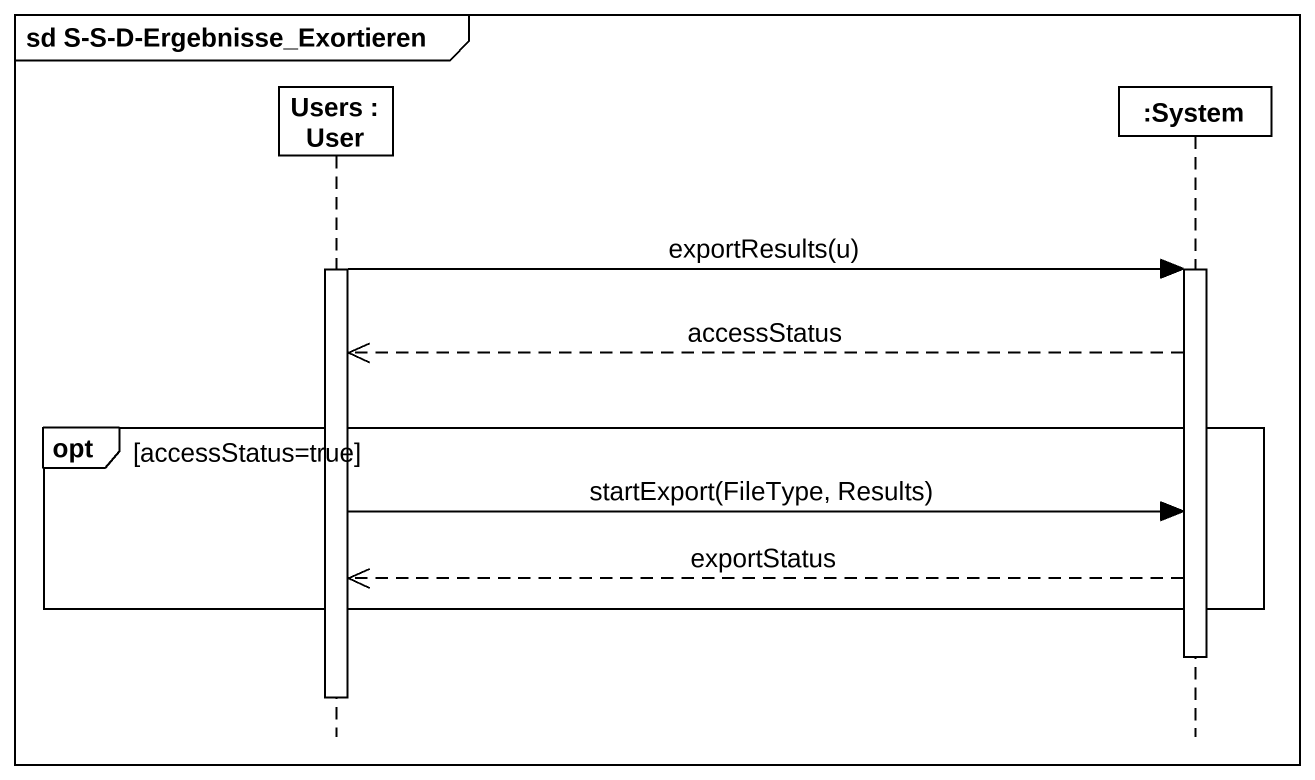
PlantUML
@startuml
mainframe sd S-S-D-Ergebnisse_Exortieren
hide footbox
participant "Users : User" as Users
participant ":System" as System

activate Users
Users -> System : exportResults(u)
activate System
System -->> Users : accessStatus
opt accessStatus=true
  Users -> System : startExport(FileType, Results)
  System -->> Users : exportStatus
end
deactivate System
deactivate Users
@enduml
